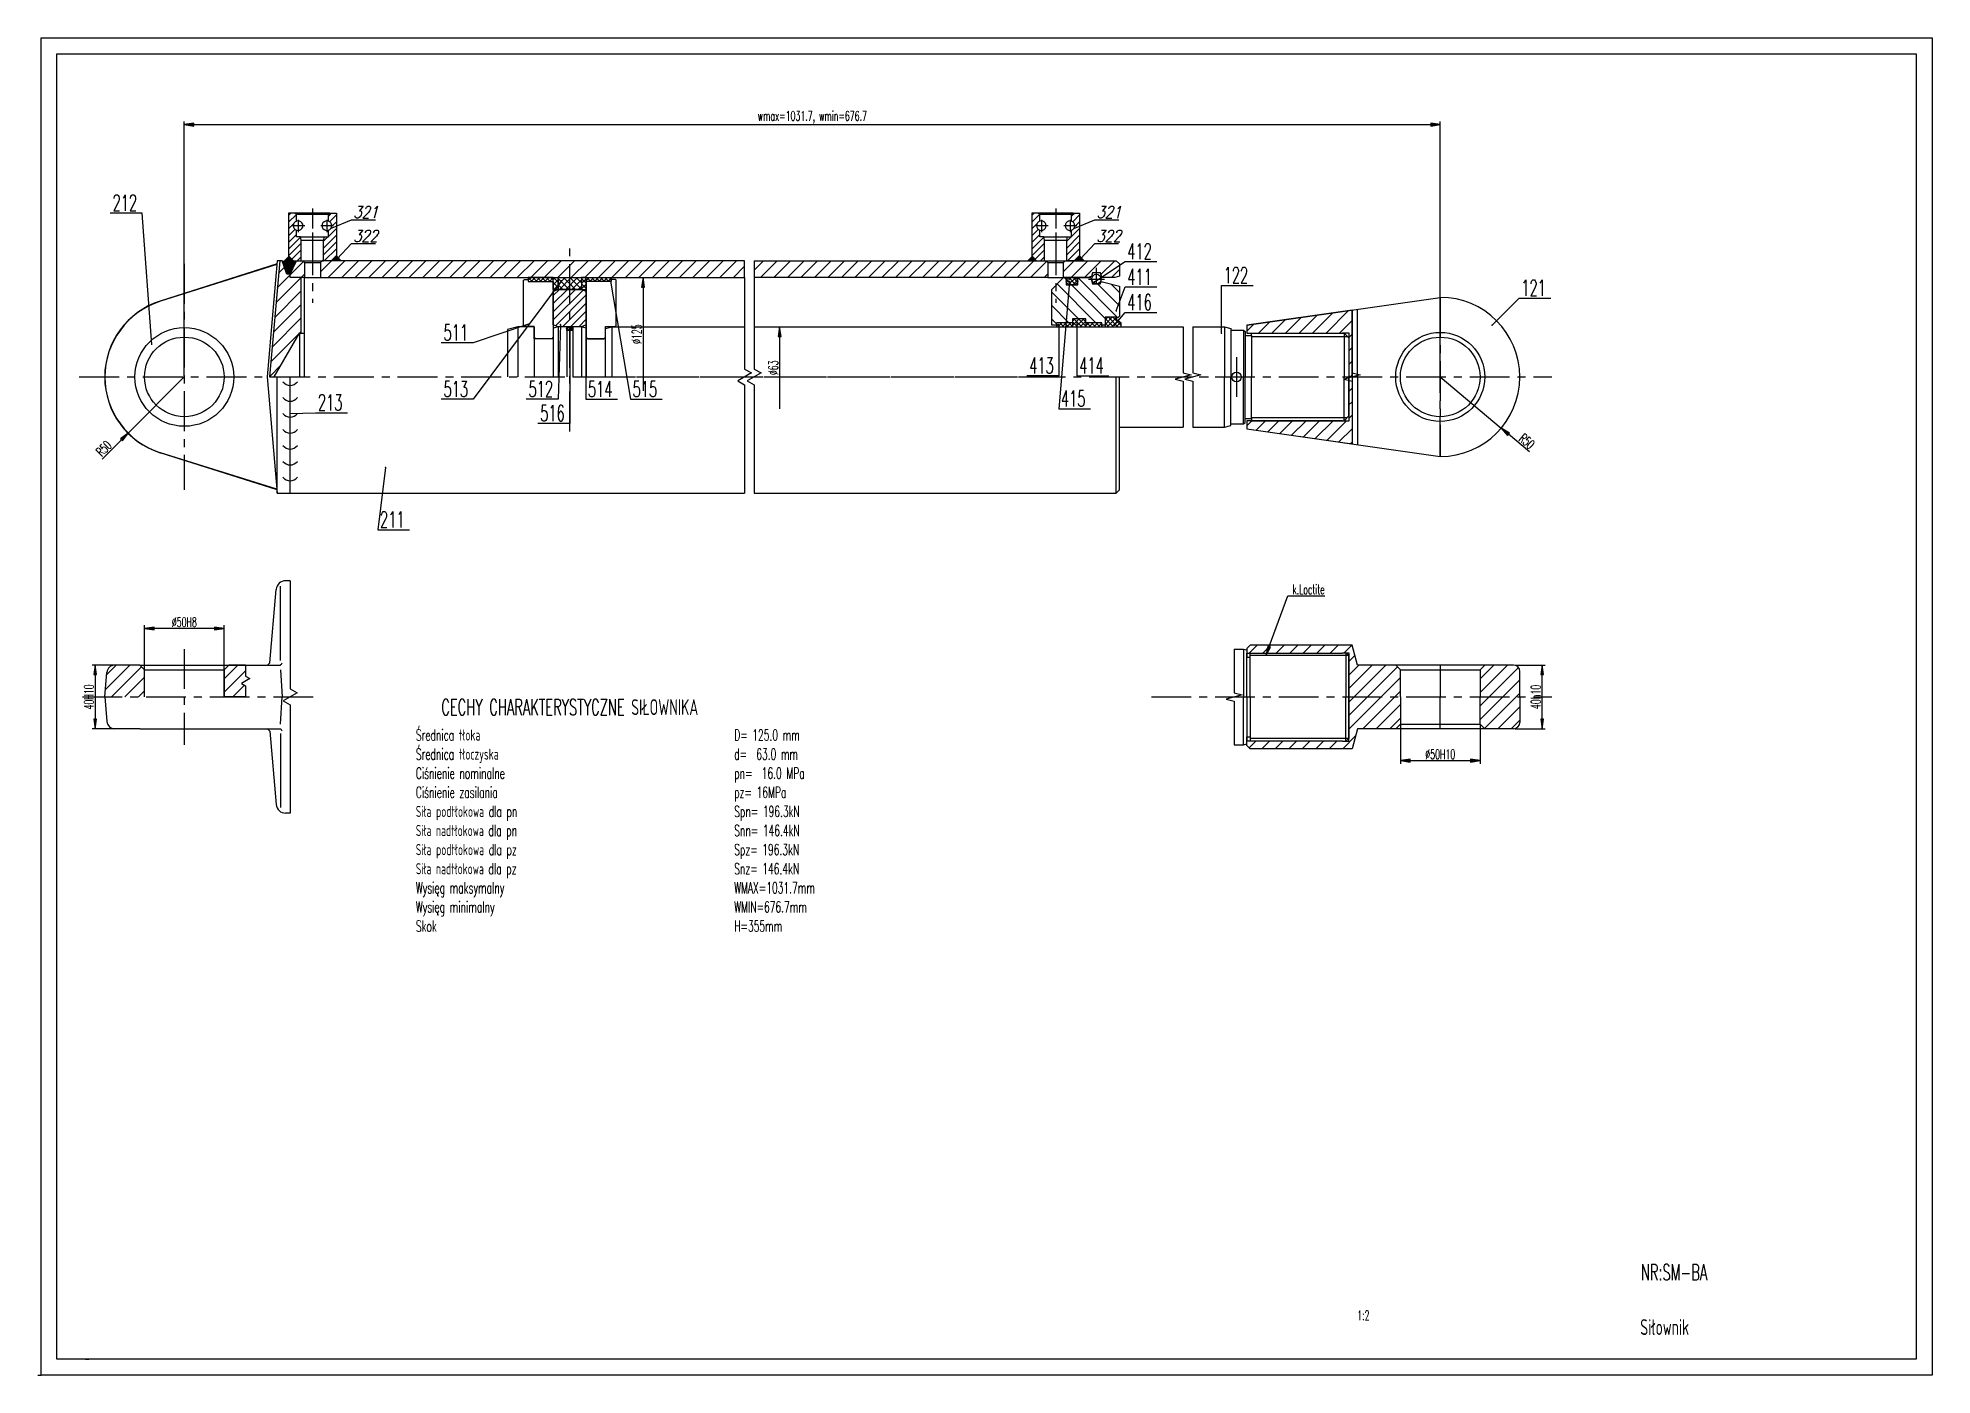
# Model space of a CAD drawing. Extents: x -1 to 594, y 0 to 420.
import ezdxf

# ---------------------------------------------------------------- set-up
doc = ezdxf.new("R2010")
doc.units = 0
doc.header["$LTSCALE"] = 10
doc.header["$MEASUREMENT"] = 0
doc.header["$PDMODE"] = 1
doc.header["$PDSIZE"] = -1
doc.linetypes.add('CENTER', pattern=[2, 1.25, -0.25, 0.25, -0.25])
doc.layers.get('0').update_dxf_attribs({"linetype": 'CONTINUOUS'})
doc.layers.get('DEFPOINTS').update_dxf_attribs({"linetype": 'CONTINUOUS'})
for name, color, linetype in [('CY', 7, 'CONTINUOUS'), ('GR', 92, 'CONTINUOUS'), ('OS', 7, 'CENTER'), ('WYMIAROWANIE', 2, 'CONTINUOUS'), ('YE', 6, 'CONTINUOUS')]:
    doc.layers.add(name, color=color, linetype=linetype)
doc.styles.add('PISMO', font='romans.shx', dxfattribs={"width": 0.8})
doc.styles.add('ROMANS', font='ROMANS', dxfattribs={"width": 0.6})
doc.dimstyles.new('PL', dxfattribs={"dimtxt": 3, "dimasz": 3, "dimexe": 1, "dimexo": 0, "dimgap": 0.5, "dimtad": 1, "dimdec": 1, "dimrnd": 0.01, "dimdsep": 46, "dimtxsty": 'ROMANS', "dimblk": 'ARROW', "dimcen": 3, "dimdle": 1.25, "dimclrd": 6, "dimclre": 6, "dimclrt": 6, "dimadec": 0, "dimazin": 0, "dimtfac": 1, "dimtdec": 1, "dimtmove": 0, "dimatfit": 3, "dimldrblk": 'ARROW', "dimfxl": 1, "dimtvp": 1.01, "dimtolj": 1, "dimtzin": 0, "dimarcsym": 0})
pattern_1 = [(45, (0, 0), (-2.12132, 2.12132), [])]
pattern_2 = [(45, (0, 0), (-0.7071068, 0.7071068), []), (135, (0, 0), (-0.7071068, -0.7071068), [])]
pattern_3 = [(45, (0, 0), (-0.848528, 0.848528), []), (135, (0, 0), (-0.848528, -0.848528), [])]

# ---------------------------------------------------------------- blocks, each defined once
blk = doc.blocks.new('BORDER')
for p, q in [((5, 5), (5, 6)), ((5, 6), (6, 6)), ((6, 6), (6, 5)), ((6, 5), (5, 5))]:
    blk.add_line(p, q)
blk = doc.blocks.new('bord')
blk.add_blockref('BORDER', (-5, -5))
blk = doc.blocks.new('ARROW')
for p, q in [((0, 0), (-1, 0.15)), ((-1, 0.15), (-1, -0.15)), ((0, 0), (-1, 0.1)), ((0, 0), (-1, 0.05)), ((-1, 0), (0, 0)), ((-1, -0.15), (0, 0)), ((-1, -0.1), (0, 0)), ((-1, -0.05), (0, 0))]:
    blk.add_line(p, q)
blk = doc.blocks.new('*D4')
at = {"layer": 'DEFPOINTS', "color": 0, "transparency": 16777216}
for p in [(31, 223), (17, 203), (31, 203)]:
    blk.add_point(p, dxfattribs=at)
at = {"layer": 'YE', "color": 6, "lineweight": -2, "transparency": 16777216}
for p, q in [((31, 223), (16, 223)), ((17, 220), (17, 206)), ((31, 203), (16, 203))]:
    blk.add_line(p, q, dxfattribs=at)
at = {"layer": 'YE', "color": 6, "lineweight": -2, "transparency": 16777216, "xscale": 3, "yscale": 3, "zscale": 3}
for p, rotation in [((17, 223), 90), ((17, 203), 270)]:
    blk.add_blockref('ARROW', p, dxfattribs=dict(at, rotation=rotation))
at = {"layer": 'YE', "color": 6, "transparency": 16777216, "insert": (15, 213), "char_height": 3, "attachment_point": 5, "rotation": 90, "style": 'ROMANS'}
blk.add_mtext('\\A1;40H10', dxfattribs=at)
blk = doc.blocks.new('*D5')
at = {"layer": 'DEFPOINTS', "color": 0, "transparency": 16777216}
for p in [(32.5, 234.5), (32.5, 221.5), (57.5, 221.5)]:
    blk.add_point(p, dxfattribs=at)
at = {"layer": 'YE', "color": 6, "lineweight": -2, "transparency": 16777216}
for p, q in [((32.5, 221.5), (32.5, 235.5)), ((54.5, 234.5), (35.5, 234.5)), ((57.5, 221.5), (57.5, 235.5))]:
    blk.add_line(p, q, dxfattribs=at)
at = {"layer": 'YE', "color": 6, "lineweight": -2, "transparency": 16777216, "xscale": 3, "yscale": 3, "zscale": 3, "rotation": 180}
blk.add_blockref('ARROW', (32.5, 234.5), dxfattribs=at)
at = {"layer": 'YE', "color": 6, "lineweight": -2, "transparency": 16777216, "xscale": 3, "yscale": 3, "zscale": 3}
blk.add_blockref('ARROW', (57.5, 234.5), dxfattribs=at)
at = {"layer": 'YE', "color": 6, "transparency": 16777216, "insert": (45, 236.5), "char_height": 3, "attachment_point": 5, "style": 'ROMANS'}
blk.add_mtext('\\A1;%%c50H8', dxfattribs=at)
blk = doc.blocks.new('*D6')
at = {"layer": 'DEFPOINTS', "color": 0, "transparency": 16777216}
for p in [(45, 313.5), (27.37, 295.87)]:
    blk.add_point(p, dxfattribs=at)
at = {"layer": 'YE', "color": 6, "lineweight": -2, "transparency": 16777216}
for p, q in [((45, 313.5), (27.37, 295.87)), ((19.15, 287.65), (25.25, 293.75))]:
    blk.add_line(p, q, dxfattribs=at)
at = {"layer": 'YE', "color": 6, "lineweight": -2, "transparency": 16777216, "xscale": 3, "yscale": 3, "zscale": 3, "rotation": 44.99999999999992}
blk.add_blockref('ARROW', (27.37, 295.87), dxfattribs=at)
at = {"layer": 'YE', "color": 6, "transparency": 16777216, "insert": (19.72, 291.05), "char_height": 3, "attachment_point": 5, "rotation": 45, "style": 'ROMANS'}
blk.add_mtext('\\A1;R50', dxfattribs=at)
blk = doc.blocks.new('pusty')
at = {"layer": 'WYMIAROWANIE'}
blk.add_line((-1, 0), (0, 0), dxfattribs=at)
blk = doc.blocks.new('*D8')
at = {"layer": 'DEFPOINTS', "color": 0, "transparency": 16777216}
for p in [(224, 329.25), (224, 303.5), (232, 303.5)]:
    blk.add_point(p, dxfattribs=at)
at = {"layer": 'YE', "color": 6, "lineweight": -2, "transparency": 16777216}
for p, q in [((224, 329.25), (233, 329.25)), ((232, 326.25), (232, 306.5))]:
    blk.add_line(p, q, dxfattribs=at)
at = {"layer": 'YE', "color": 6, "lineweight": -2, "transparency": 16777216, "xscale": 3, "yscale": 3, "zscale": 3}
for name, p, rotation in [('ARROW', (232, 329.25), 90), ('pusty', (232, 303.5), 270)]:
    blk.add_blockref(name, p, dxfattribs=dict(at, rotation=rotation))
at = {"layer": 'YE', "color": 6, "transparency": 16777216, "insert": (230, 316.375), "char_height": 3, "attachment_point": 5, "rotation": 90, "style": 'ROMANS'}
blk.add_mtext('\\A1;%%c63', dxfattribs=at)
blk = doc.blocks.new('*D9')
at = {"layer": 'DEFPOINTS', "color": 0, "transparency": 16777216}
for p in [(439.5, 313.5), (458.65, 297.43)]:
    blk.add_point(p, dxfattribs=at)
at = {"layer": 'YE', "color": 6, "lineweight": -2, "transparency": 16777216}
for p, q in [((439.5, 313.5), (458.65, 297.43)), ((467.56, 289.96), (460.95, 295.5))]:
    blk.add_line(p, q, dxfattribs=at)
at = {"layer": 'YE', "color": 6, "lineweight": -2, "transparency": 16777216, "xscale": 3, "yscale": 3, "zscale": 3, "rotation": 140.0000000000001}
blk.add_blockref('ARROW', (458.65, 297.43), dxfattribs=at)
at = {"layer": 'YE', "color": 6, "transparency": 16777216, "insert": (466.69, 293.3), "char_height": 3, "attachment_point": 5, "rotation": 320, "style": 'ROMANS'}
blk.add_mtext('\\A1;R50', dxfattribs=at)
blk = doc.blocks.new('*D10')
at = {"layer": 'DEFPOINTS', "color": 0, "transparency": 16777216}
for p in [(427, 204.5), (452, 204.5), (452, 193)]:
    blk.add_point(p, dxfattribs=at)
at = {"layer": 'YE', "color": 6, "lineweight": -2, "transparency": 16777216}
for p, q in [((427, 204.5), (427, 192)), ((452, 204.5), (452, 192)), ((430, 193), (449, 193))]:
    blk.add_line(p, q, dxfattribs=at)
at = {"layer": 'YE', "color": 6, "lineweight": -2, "transparency": 16777216, "xscale": 3, "yscale": 3, "zscale": 3, "rotation": 180}
blk.add_blockref('ARROW', (427, 193), dxfattribs=at)
at = {"layer": 'YE', "color": 6, "lineweight": -2, "transparency": 16777216, "xscale": 3, "yscale": 3, "zscale": 3}
blk.add_blockref('ARROW', (452, 193), dxfattribs=at)
at = {"layer": 'YE', "color": 6, "transparency": 16777216, "insert": (439.5, 195), "char_height": 3, "attachment_point": 5, "style": 'ROMANS'}
blk.add_mtext('\\A1;%%c50H10', dxfattribs=at)
blk = doc.blocks.new('*D11')
at = {"layer": 'DEFPOINTS', "color": 0, "transparency": 16777216}
for p in [(463, 223), (471.5, 223), (463, 203)]:
    blk.add_point(p, dxfattribs=at)
at = {"layer": 'YE', "color": 6, "lineweight": -2, "transparency": 16777216}
for p, q in [((463, 223), (472.5, 223)), ((471.5, 206), (471.5, 220)), ((463, 203), (472.5, 203))]:
    blk.add_line(p, q, dxfattribs=at)
at = {"layer": 'YE', "color": 6, "lineweight": -2, "transparency": 16777216, "xscale": 3, "yscale": 3, "zscale": 3}
for p, rotation in [((471.5, 223), 90), ((471.5, 203), 270)]:
    blk.add_blockref('ARROW', p, dxfattribs=dict(at, rotation=rotation))
at = {"layer": 'YE', "color": 6, "transparency": 16777216, "insert": (469.5, 213), "char_height": 3, "attachment_point": 5, "rotation": 90, "style": 'ROMANS'}
blk.add_mtext('\\A1;40h10', dxfattribs=at)
blk = doc.blocks.new('*D12')
at = {"layer": 'DEFPOINTS', "color": 0, "transparency": 16777216}
for p in [(179.1, 344.75), (189.1, 309.125), (189.1, 309.125)]:
    blk.add_point(p, dxfattribs=at)
at = {"layer": 'YE', "color": 6, "lineweight": -2, "transparency": 16777216}
for p, q in [((179.1, 344.75), (190.1, 344.75)), ((189.1, 341.75), (189.1, 312.125))]:
    blk.add_line(p, q, dxfattribs=at)
at = {"layer": 'YE', "color": 6, "lineweight": -2, "transparency": 16777216, "xscale": 3, "yscale": 3, "zscale": 3}
for name, p, rotation in [('ARROW', (189.1, 344.75), 90), ('pusty', (189.1, 309.125), 270)]:
    blk.add_blockref(name, p, dxfattribs=dict(at, rotation=rotation))
at = {"layer": 'YE', "color": 6, "transparency": 16777216, "insert": (187.1, 326.9375), "char_height": 3, "attachment_point": 5, "rotation": 90, "style": 'ROMANS'}
blk.add_mtext('\\A1;%%c125', dxfattribs=at)
blk = doc.blocks.new('*X13')
at = {"color": 0}
for p, q in [((100.7, 126.1), (102.2, 127.7)), ((100.7, 121.9), (105.6, 126.8)), ((100.7, 117.7), (104, 121)), ((105.4, 122.4), (105.7, 122.7)), ((125.7, 125.7), (127.7, 127.7)), ((126.4, 122.1), (130.7, 126.5)), ((127.7, 119.2), (130.7, 122.2)), ((100.7, 113.4), (104.7, 117.4)), ((100.7, 109.2), (105.7, 114.2)), ((100.7, 104.9), (108.2, 112.5)), ((100.7, 100.7), (108.7, 108.7)), ((122.7, 105.7), (130.7, 113.7)), ((122.7, 110), (125.4, 112.7)), ((122.7, 101.5), (130.7, 109.5)), ((125.7, 113), (130.7, 118)), ((102.8, 98.6), (108.7, 104.5)), ((106.1, 97.7), (108.7, 100.2)), ((123.1, 97.7), (130.7, 105.2)), ((127.4, 97.7), (130.7, 101))]:
    blk.add_line(p, q, dxfattribs=at)
blk = doc.blocks.new('320')
at = {"layer": 'CY'}
for p, q in [((-15, 30), (-15, 3)), ((-11, 30), (-15, 30)), ((-10, 30), (-11, 30)), ((-10, 29), (-11, 30)), ((10, 30), (-10, 30)), ((10, 29), (-10, 29)), ((-10, 24.8), (-10, 29)), ((11, 30), (10, 30)), ((10, 29), (11, 30)), ((10, 24.8), (10, 29)), ((11, 30), (15, 30)), ((15, 30), (15, 3)), ((24.6, 25.8), (39.6, 25.8)), ((-10, 15), (-10, 19.2)), ((-7.5, 15), (-10, 15)), ((-7.5, 15), (0, 15)), ((-7, 13), (-7.5, 15)), ((-7, 0), (-7, 13)), ((-7, 13), (0, 13)), ((0, 15), (7.5, 15)), ((0, 13), (7, 13)), ((7, 13), (7.5, 15)), ((7, 0), (7, 13)), ((7.5, 15), (10, 15)), ((10, 15), (10, 19.2)), ((-15, 3), (-12, 0)), ((-12, 0), (-7, 0)), ((-7, 0), (0, 0)), ((0, 0), (7, 0)), ((12, 0), (7, 0)), ((15, 3), (12, 0)), ((15, 3), (18, 0)), ((24.5, 10.8), (39.5, 10.8))]:
    blk.add_line(p, q, dxfattribs=at)
for centre, start, end in [((-9, 22), 109.4712, 250.5288), ((-9, 22), 250.5288, 109.4712), ((9, 22), 70.5288, 289.4712), ((9, 22), 289.4712, 70.5288)]:
    blk.add_arc(centre, 3, start, end, dxfattribs=at)
for points in [[(-12, 0), (-15, 3), (-18, 0)], [(12, 0), (18, 0), (15, 3)]]:
    blk.add_solid(points, dxfattribs=at)
at = {"layer": 'GR'}
for p, q in [((11.4, 20.3), (24.5, 25.7)), ((15.6, 1.2), (24.5, 10.8))]:
    blk.add_line(p, q, dxfattribs=at)
at = {"layer": 'OS'}
for p, q in [((-9, 25.8), (-9, 18)), ((9, 25.8), (9, 18)), ((-4.8, 22), (-12.8, 22)), ((13.2, 22), (5.2, 22))]:
    blk.add_line(p, q, dxfattribs=at)
at = {"layer": 'OS', "linetype": 'CENTER'}
blk.add_line((0, 32.8), (0, -2.5), dxfattribs=at)
at = {"layer": 'GR'}
blk.add_blockref('*X13', (-115.7, -97.7), dxfattribs=at)
at = {"layer": 'CY', "style": 'PISMO', "oblique": 14.5, "width": 0.8}
for s, p in [('321', (25.7, 26.8)), ('322', (25.6, 11.8))]:
    blk.add_text(s, height=7.5, dxfattribs=at).set_placement(p)
blk = doc.blocks.new('*D15')
at = {"layer": 'DEFPOINTS', "color": 0, "transparency": 16777216}
for p in [(439.5, 392.75), (45, 313.5), (439.5, 313.5)]:
    blk.add_point(p, dxfattribs=at)
at = {"layer": 'YE', "color": 6, "lineweight": -2, "transparency": 16777216}
for p, q in [((45, 313.5), (45, 393.75)), ((48, 392.75), (436.5, 392.75)), ((439.5, 313.5), (439.5, 393.75))]:
    blk.add_line(p, q, dxfattribs=at)
at = {"layer": 'YE', "color": 6, "lineweight": -2, "transparency": 16777216, "xscale": 3, "yscale": 3, "zscale": 3, "rotation": 180}
blk.add_blockref('ARROW', (45, 392.75), dxfattribs=at)
at = {"layer": 'YE', "color": 6, "lineweight": -2, "transparency": 16777216, "xscale": 3, "yscale": 3, "zscale": 3}
blk.add_blockref('ARROW', (439.5, 392.75), dxfattribs=at)
at = {"layer": 'YE', "color": 6, "transparency": 16777216, "insert": (242.25, 395.04), "char_height": 3, "attachment_point": 5, "style": 'ROMANS'}
blk.add_mtext('\\A1;wmax=1031.7, wmin=676.7', dxfattribs=at)

msp = doc.modelspace()

# ---------------------------------------------------------------- hatches: boundary and pattern name
at = {"layer": 'GR'}
h = msp.add_hatch(dxfattribs=at)
h.set_pattern_fill('_U', color=256, scale=3, angle=45, style=0, pattern_type=0)
h.set_pattern_definition(pattern_1)
h.paths.add_polyline_path([(78.25, 345.75), (77.25, 345.75), (75.7, 350), (74.95, 350), (71.75, 313.5), (73.26, 313.5), (81.2, 327.25), (81.75, 327.25), (81.75, 344.75), (78.25, 344.75)])
h = msp.add_hatch(dxfattribs=at)
h.set_pattern_fill('_U', color=256, scale=3, angle=45, style=0, pattern_type=0)
h.set_pattern_definition(pattern_1)
h.paths.add_polyline_path([(80.23, 350), (82.25, 350), (82.75, 349.5), (82.75, 344.75), (78.25, 344.75), (78.25, 345.75)])
h = msp.add_hatch(dxfattribs=at)
h.set_pattern_fill('_U', color=256, scale=3, angle=45, style=0, pattern_type=0)
h.set_pattern_definition(pattern_1)
h.paths.add_polyline_path([(221, 350), (88.25, 350), (87.75, 349.5), (87.75, 344.75), (221, 344.75)])
h = msp.add_hatch(dxfattribs=at)
h.set_pattern_fill('_U', color=256, scale=3, angle=45, style=0, pattern_type=0)
h.set_pattern_definition(pattern_1)
h.paths.add_polyline_path([(224, 350), (315.7, 350), (316.2, 349.5), (316.2, 344.75), (224, 344.75)])
h = msp.add_hatch(dxfattribs=at)
h.set_pattern_fill('_U', color=256, scale=3, angle=45, style=0, pattern_type=0)
h.set_pattern_definition(pattern_1)
h.paths.add_polyline_path([(321.7, 350), (337.75, 350), (338.75, 349), (338.75, 345.15), (337.25, 344.75), (333.15, 344.75), (332.75, 346.25), (330.25, 346.25), (329.93, 345.07), (328.75, 344.75), (321.2, 344.75), (321.2, 349.5)])
h = msp.add_hatch(dxfattribs=at)
h.set_pattern_fill('_U', color=256, angle=45, style=0, double=1, pattern_type=0)
h.set_pattern_definition(pattern_2)
h.paths.add_polyline_path([(153.05, 343.5), (160.9, 343.5), (160.9, 344.75), (153.05, 344.75)])
h = msp.add_hatch(dxfattribs=at)
h.set_pattern_fill('_U', color=256, scale=1.2, angle=45, style=0, double=1, pattern_type=0)
h.set_pattern_definition(pattern_3)
h.paths.add_polyline_path([(160.9, 344.75), (162.4, 344.75), (162.4, 341), (160.9, 341)])
h = msp.add_hatch(dxfattribs=at)
h.set_pattern_fill('_U', color=256, scale=1.8, angle=45, style=0, pattern_type=0)
h.set_pattern_definition([(45, (0, 0), (-1.272792, 1.272792), [])])
h.paths.add_polyline_path([(169.75, 329.25), (162.4, 329.25), (160.9, 329.85), (160.9, 340.4), (162.4, 341), (169.75, 341), (171.25, 340.4), (171.25, 329.85)])
h = msp.add_hatch(dxfattribs=at)
h.set_pattern_fill('_U', color=256, scale=1.4, angle=45, style=0, double=1, pattern_type=0)
h.set_pattern_definition([(45, (0, 0), (-0.9899495, 0.9899495), []), (135, (0, 0), (-0.9899495, -0.9899495), [])])
h.paths.add_polyline_path([(169.75, 341), (162.4, 341), (162.4, 344.75), (169.75, 344.75)])
h = msp.add_hatch(dxfattribs=at)
h.set_pattern_fill('_U', color=256, scale=1.2, angle=45, style=0, double=1, pattern_type=0)
h.set_pattern_definition(pattern_3)
h.paths.add_polyline_path([(171.25, 344.75), (169.75, 344.75), (169.75, 341), (171.25, 341)])
h = msp.add_hatch(dxfattribs=at)
h.set_pattern_fill('_U', color=256, angle=45, style=0, double=1, pattern_type=0)
h.set_pattern_definition(pattern_2)
h.paths.add_polyline_path([(179.1, 343.5), (171.25, 343.5), (171.25, 344.75), (179.1, 344.75)])
h = msp.add_hatch(dxfattribs=at)
h.set_pattern_fill('_U', color=256, scale=3, angle=135, style=0, pattern_type=0)
h.set_pattern_definition([(135, (0, 0), (-2.12132, -2.12132), [])])
h.paths.add_polyline_path([(317.45, 329.75), (317.45, 341), (321.2, 344.75), (321.95, 344.75), (321.95, 342.45), (325.65, 342.45), (325.65, 344.75), (329.71, 344.75), (330.25, 342.75), (332.75, 342.75), (332.92, 343.4), (333.4, 343.4), (338.75, 341.97), (338.75, 332.55), (338.25, 332.05), (337.75, 332.05), (337.75, 332.25), (334.2, 332.25), (334.2, 329.75), (333.2, 329.75), (333.2, 330.5), (328.2, 330.5), (328.2, 331.75), (323.95, 331.75), (323.95, 330.5), (318.95, 330.5), (318.95, 329.75)])
h = msp.add_hatch(dxfattribs=at)
h.set_pattern_fill('_U', color=256, angle=45, style=0, double=1, pattern_type=0)
h.set_pattern_definition(pattern_2)
edge = h.paths.add_edge_path()
edge.add_ellipse((323.8, 343.6), major_axis=(-1.85, 0), ratio=0.621622, start_angle=0, end_angle=360)
h = msp.add_hatch(dxfattribs=at)
h.set_pattern_fill('_U', color=256, scale=3, angle=45, style=0, pattern_type=0)
h.set_pattern_definition(pattern_1)
h.paths.add_polyline_path([(411.8, 334.51), (378.75, 329.75), (378.75, 327.25), (408.8, 327.25), (408.8, 327.35), (410.8, 327.35), (410.8, 299.65), (408.8, 299.65), (408.8, 299.75), (378.75, 299.75), (378.75, 297.25), (411.8, 292.49)])
h = msp.add_hatch(dxfattribs=at)
h.set_pattern_fill('_U', color=256, scale=0.5, angle=45, style=0, pattern_type=0)
h.set_pattern_definition([(45, (0, 0), (-0.3535534, 0.3535534), [])])
edge = h.paths.add_edge_path()
edge.add_ellipse((166.07, 328.68), major_axis=(0.975, 0), ratio=0.589744, start_angle=0, end_angle=360)
h = msp.add_hatch(dxfattribs=at)
h.set_pattern_fill('_U', color=256, angle=45, style=0, double=1, pattern_type=0)
h.set_pattern_definition(pattern_2)
h.paths.add_polyline_path([(318.95, 330.5), (318.95, 329.25), (333.2, 329.25), (333.2, 329.75), (333.2, 330.5), (328.2, 330.5), (328.2, 331.75), (323.95, 331.75), (323.95, 330.5)])
h = msp.add_hatch(dxfattribs=at)
h.set_pattern_fill('_U', color=256, angle=45, style=0, double=1, pattern_type=0)
h.set_pattern_definition(pattern_2)
h.paths.add_polyline_path([(334.2, 329.75), (334.2, 329.25), (339.25, 329.25), (339.25, 330.4), (337.75, 331.55), (337.75, 332.05), (337.75, 332.25), (334.2, 332.25)])
h = msp.add_hatch(dxfattribs=at)
h.set_pattern_fill('_U', color=256, scale=3, angle=45, style=0, pattern_type=0)
h.set_pattern_definition(pattern_1)
h.paths.add_polyline_path([(427, 213), (427, 221.5), (425.5, 223), (413.5, 223), (411.8, 229.25), (379.75, 229.25), (378.75, 228.25), (378.75, 226.75), (408.8, 226.75), (408.8, 226.85), (410.8, 226.85), (410.8, 213), (410.8, 199.15), (408.8, 199.15), (408.8, 199.25), (378.75, 199.25), (378.75, 197.75), (379.75, 196.75), (411.8, 196.75), (413.5, 203), (425.5, 203), (427, 204.5)])
h = msp.add_hatch(dxfattribs=at)
h.set_pattern_fill('_U', color=256, scale=3, angle=45, style=0, pattern_type=0)
h.set_pattern_definition(pattern_1)
edge = h.paths.add_edge_path()
edge.add_line((32.5, 221.5), (31, 223))
edge.add_line((31, 223), (23.17, 223))
edge.add_arc((23.17, 220.5), 2.5, 90, 175)
edge.add_line((20.68, 220.72), (20, 213))
edge.add_line((20, 213), (32.5, 213))
edge.add_line((32.5, 213), (32.5, 221.5))
h = msp.add_hatch(dxfattribs=at)
h.set_pattern_fill('_U', color=256, scale=3, angle=45, style=0, pattern_type=0)
h.set_pattern_definition(pattern_1)
h.paths.add_polyline_path([(64.25, 213), (57.5, 213), (57.5, 221.5), (59, 223), (64.25, 223), (64.25, 219.5), (65.55, 218.75), (62.95, 217.25), (64.25, 216.5)])
h = msp.add_hatch(dxfattribs=at)
h.set_pattern_fill('_U', color=256, scale=3, angle=45, style=0, pattern_type=0)
h.set_pattern_definition(pattern_1)
edge = h.paths.add_edge_path()
edge.add_line((453.5, 203), (452, 204.5))
edge.add_line((452, 204.5), (452, 213))
edge.add_line((452, 213), (452, 221.5))
edge.add_line((452, 221.5), (453.5, 223))
edge.add_line((453.5, 223), (462.5, 223))
edge.add_arc((462.5, 221), 2, 0, 90, ccw=False)
edge.add_line((464.5, 221), (464.5, 213))
edge.add_line((464.5, 213), (464.5, 205))
edge.add_arc((462.5, 205), 2, -90, 0, ccw=False)
edge.add_line((462.5, 203), (453.5, 203))

# ---------------------------------------------------------------- linework, layer by layer
at = {"layer": 'CY'}
for p, q in [((31.75, 365), (21.75, 365)), ((74.11, 349), (37.42, 337.32)), ((74.09, 348.78), (37.52, 337.28)), ((74.2, 350), (71, 313.5)), ((74.95, 350), (74.2, 350)), ((82.25, 350), (88.25, 350)), ((82.75, 349.5), (87.75, 349.5)), ((315.7, 350), (321.7, 350)), ((316.2, 349.5), (321.2, 349.5)), ((340.49, 349.77), (350.49, 349.77)), ((82.75, 313.5), (82.75, 344.75)), ((82.75, 344.75), (87.75, 344.75)), ((316.2, 344.75), (321.2, 344.75)), ((340.49, 341.77), (350.49, 341.77)), ((370.75, 342.25), (380.75, 342.25)), ((340.49, 333.77), (350.49, 333.77)), ((378.75, 329.75), (439.5, 338.5)), ((411.8, 313.5), (411.8, 334.51)), ((413.5, 313.5), (413.5, 334.76)), ((464.25, 338.25), (474.25, 338.25)), ((81.2, 327.25), (81.2, 313.5)), ((81.75, 327.25), (82.75, 327.25)), ((149.8, 329.25), (146.55, 328.38)), ((146.55, 328.38), (146.55, 313.5)), ((146.55, 328.38), (146.55, 313.5)), ((154.9, 329.25), (149.8, 329.25)), ((149.8, 329.25), (149.8, 313.5)), ((154.9, 325.5), (154.9, 329.25)), ((154.9, 329.25), (154.9, 313.5)), ((162.4, 329.25), (160.9, 328.85)), ((160.9, 328.85), (160.9, 325.5)), ((160.9, 328.85), (160.9, 313.5)), ((165.1, 329.25), (162.4, 329.25)), ((162.4, 329.25), (162.4, 313.5)), ((165.1, 328.1), (165.1, 329.25)), ((165.1, 329.25), (165.1, 313.5)), ((167.05, 328.1), (165.1, 328.1)), ((169.75, 329.25), (167.05, 329.25)), ((167.05, 329.25), (167.05, 328.1)), ((167.05, 329.25), (167.05, 313.5)), ((171.25, 328.85), (169.75, 329.25)), ((169.75, 329.25), (169.75, 313.5)), ((171.25, 325.5), (171.25, 328.85)), ((171.25, 328.85), (171.25, 313.5)), ((177.25, 328.71), (179.25, 329.25)), ((177.25, 313.5), (177.25, 328.71)), ((179.25, 329.25), (221, 329.25)), ((179.25, 329.25), (179.25, 313.5)), ((224, 329.25), (358.75, 329.25)), ((318.95, 329.75), (318.95, 329.25)), ((318.95, 329.25), (333.2, 329.25)), ((323.95, 330.5), (323.95, 329.25)), ((328.2, 330.5), (328.2, 329.25)), ((333.2, 329.75), (333.2, 329.25)), ((334.2, 329.75), (334.2, 329.25)), ((334.2, 329.25), (339.25, 329.25)), ((337.75, 332.05), (337.75, 331.55)), ((339.25, 330.4), (337.75, 331.55)), ((339.25, 329.25), (339.25, 330.4)), ((361.75, 329.25), (371.75, 329.25)), ((371.75, 329.25), (373.75, 328.71)), ((371.75, 329.25), (371.75, 313.5)), ((373.75, 328.71), (373.75, 328.25)), ((373.75, 328.25), (377.75, 328.25)), ((373.75, 328.25), (373.75, 313.5)), ((377.75, 328.25), (378.25, 327.75)), ((377.75, 328.25), (377.75, 313.5)), ((378.25, 327.75), (378.25, 326.5)), ((380.25, 326.5), (380.25, 327.25)), ((380.25, 327.25), (409.3, 327.25)), ((409.3, 327.25), (410.8, 325.75)), ((409.3, 327.25), (409.3, 313.5)), ((409.3, 327.25), (409.3, 313.5)), ((135.7, 324.25), (125.7, 324.25)), ((160.9, 325.5), (154.9, 325.5)), ((177.25, 325.5), (171.25, 325.5)), ((378.25, 326.5), (380.25, 326.5)), ((378.25, 326.5), (378.25, 313.5)), ((380.25, 326.5), (380.25, 313.5)), ((380.25, 326.5), (380.25, 313.5)), ((410.8, 325.75), (410.8, 313.5)), ((410.8, 325.75), (410.8, 313.5)), ((71, 313.5), (74.2, 277)), ((74.2, 277), (74.2, 313.5)), ((78.25, 277), (78.25, 313.5)), ((319.66, 313.9), (309.66, 313.9)), ((325.36, 313.9), (335.36, 313.9)), ((337.75, 277), (337.75, 313.5)), ((338.75, 278), (338.75, 313.5)), ((371.75, 297.75), (371.75, 313.5)), ((373.75, 298.75), (373.75, 313.5)), ((377.75, 298.75), (377.75, 313.5)), ((378.25, 300.5), (378.25, 313.5)), ((380.25, 300.5), (380.25, 313.5)), ((380.25, 300.5), (380.25, 313.5)), ((409.3, 299.75), (409.3, 313.5)), ((409.3, 299.75), (409.3, 313.5)), ((410.8, 301.25), (410.8, 313.5)), ((410.8, 301.25), (410.8, 313.5)), ((411.8, 313.5), (411.8, 292.49)), ((413.5, 313.5), (413.5, 292.24)), ((135.7, 306.5), (125.7, 306.5)), ((162.4, 306.5), (152.4, 306.5)), ((171.07, 306.5), (181.07, 306.5)), ((185.1, 306.5), (195.1, 306.5)), ((319.66, 303.5), (329.66, 303.5)), ((86.25, 302.28), (96.25, 302.28)), ((166.07, 298.93), (156.07, 298.93)), ((338.75, 297.75), (358.75, 297.75)), ((361.75, 297.75), (371.75, 297.75)), ((371.75, 297.75), (373.75, 298.29)), ((373.75, 298.29), (373.75, 298.75)), ((373.75, 298.75), (377.75, 298.75)), ((377.75, 298.75), (378.25, 299.25)), ((378.25, 299.25), (378.25, 300.5)), ((378.25, 300.5), (380.25, 300.5)), ((378.25, 300.5), (380.25, 300.5)), ((380.25, 300.5), (380.25, 299.75)), ((380.25, 300.5), (380.25, 299.75)), ((380.25, 299.75), (409.3, 299.75)), ((380.25, 299.75), (409.3, 299.75)), ((409.3, 299.75), (410.8, 301.25)), ((409.3, 299.75), (410.8, 301.25)), ((378.75, 297.25), (439.5, 288.5)), ((74.11, 278), (37.42, 289.68)), ((74.09, 278.22), (37.52, 289.72)), ((74.2, 277), (221, 277)), ((224, 277), (337.75, 277)), ((337.75, 277), (338.75, 278)), ((105.75, 265.5), (115.75, 265.5)), ((71.82, 223.75), (73.83, 246.76)), ((75.2, 224.5), (75.2, 247.75)), ((78.25, 249.5), (76.82, 249.5)), ((377.75, 228), (378.75, 227.75)), ((378.75, 227.75), (378.75, 225.5)), ((378.75, 213), (378.75, 226.75)), ((379.75, 213), (379.75, 226.75)), ((410.8, 226), (409.8, 226.85)), ((409.8, 226.85), (409.8, 213)), ((20, 213), (20.68, 220.72)), ((31, 223), (23.17, 223)), ((31, 223), (59, 223)), ((32.5, 221.5), (31, 223)), ((32.5, 221.5), (57.5, 221.5)), ((32.5, 213), (32.5, 221.5)), ((59, 223), (57.5, 221.5)), ((57.5, 221.5), (57.5, 213)), ((59, 223), (64.25, 223)), ((64.25, 223), (59, 223)), ((64.25, 223), (71, 223)), ((71, 223), (75.2, 223)), ((75.2, 221.5), (75.7, 213)), ((378.75, 225.5), (379.75, 225.5)), ((410.8, 213), (410.8, 226)), ((453.5, 223), (425.5, 223)), ((427, 221.5), (452, 221.5)), ((462.5, 223), (453.5, 223)), ((464.5, 213), (464.5, 221)), ((20, 213), (20.68, 205.28)), ((75.2, 204.5), (75.7, 213)), ((378.75, 213), (378.75, 199.25)), ((379.75, 213), (379.75, 199.25)), ((409.8, 199.15), (409.8, 213)), ((410.8, 213), (410.8, 200)), ((464.5, 213), (464.5, 205)), ((31, 203), (23.17, 203)), ((31, 203), (59, 203)), ((59, 203), (64.25, 203)), ((64.25, 203), (71, 203)), ((71, 203), (75.2, 203)), ((453.5, 203), (425.5, 203)), ((427, 204.5), (452, 204.5)), ((462.5, 203), (453.5, 203)), ((71.82, 202.25), (73.83, 179.24)), ((75.2, 201.5), (75.2, 178.25)), ((377.75, 198), (378.75, 198.25)), ((378.75, 198.25), (378.75, 200.5)), ((378.75, 200.5), (379.75, 200.5)), ((410.8, 200), (409.8, 199.15)), ((78.25, 176.5), (76.82, 176.5))]:
    msp.add_line(p, q, dxfattribs=at)
for points in [[(78.25, 345.75), (77.25, 345.75), (75.7, 350), (74.95, 350), (71.75, 313.5), (73.26, 313.5), (81.2, 327.25), (81.75, 327.25), (81.75, 344.75), (78.25, 344.75), (78.25, 345.75)], [(80.23, 350), (82.25, 350), (82.75, 349.5), (82.75, 344.75), (78.25, 344.75), (78.25, 345.75), (80.23, 350)], [(221, 350), (88.25, 350), (87.75, 349.5), (87.75, 344.75), (221, 344.75)], [(224, 350), (315.7, 350), (316.2, 349.5), (316.2, 344.75), (224, 344.75)], [(321.7, 350), (337.75, 350), (338.75, 349), (338.75, 345.15), (337.25, 344.75), (333.15, 344.75), (332.75, 346.25), (330.25, 346.25), (329.93, 345.07), (328.75, 344.75), (321.2, 344.75), (321.2, 349.5), (321.7, 350)], [(154.9, 326), (154.9, 329.38), (151.8, 329.38), (151.55, 329.62), (151.55, 343.88), (151.8, 344.12), (153.05, 344.12), (153.05, 343.5), (160.9, 343.5), (160.9, 326), (160.4, 325.5), (155.4, 325.5), (154.9, 326)], [(169.75, 329.25), (162.4, 329.25), (160.9, 329.85), (160.9, 340.4), (162.4, 341), (169.75, 341), (171.25, 340.4), (171.25, 329.85), (169.75, 329.25)], [(177.25, 326), (177.25, 329.38), (180.35, 329.38), (180.6, 329.62), (180.6, 343.88), (180.35, 344.12), (179.1, 344.12), (179.1, 343.5), (171.25, 343.5), (171.25, 326), (171.75, 325.5), (176.75, 325.5), (177.25, 326)], [(411.8, 334.51), (378.75, 329.75), (378.75, 327.25), (408.8, 327.25), (408.8, 327.35), (410.8, 327.35), (410.8, 299.65), (408.8, 299.65), (408.8, 299.75), (378.75, 299.75), (378.75, 297.25), (411.8, 292.49)], [(374.75, 228), (377.75, 228), (377.75, 213)], [(427, 213), (427, 221.5), (425.5, 223), (413.5, 223), (411.8, 229.25), (379.75, 229.25), (378.75, 228.25), (378.75, 226.75), (408.8, 226.75), (408.8, 226.85), (410.8, 226.85), (410.8, 213)], [(453.5, 223), (452, 221.5), (452, 213)], [(374.75, 198), (377.75, 198), (377.75, 213)], [(427, 213), (427, 204.5), (425.5, 203), (413.5, 203), (411.8, 196.75), (379.75, 196.75), (378.75, 197.75), (378.75, 199.25), (408.8, 199.25), (408.8, 199.15), (410.8, 199.15), (410.8, 213)], [(453.5, 203), (452, 204.5), (452, 213)]]:
    msp.add_lwpolyline(points, dxfattribs=at)
for points in [[(153.05, 343.5), (160.9, 343.5), (160.9, 344.75), (153.05, 344.75)], [(160.9, 344.75), (162.4, 344.75), (162.4, 341), (160.9, 341)], [(169.75, 341), (162.4, 341), (162.4, 344.75), (169.75, 344.75)], [(171.25, 344.75), (169.75, 344.75), (169.75, 341), (171.25, 341)], [(179.1, 343.5), (171.25, 343.5), (171.25, 344.75), (179.1, 344.75)], [(317.45, 329.75), (317.45, 341), (321.2, 344.75), (321.95, 344.75), (321.95, 342.45), (325.65, 342.45), (325.65, 344.75), (329.71, 344.75), (330.25, 342.75), (332.75, 342.75), (332.92, 343.4), (333.4, 343.4), (338.75, 341.97), (338.75, 332.55), (338.25, 332.05), (337.75, 332.05), (337.75, 332.25), (334.2, 332.25), (334.2, 329.75), (333.2, 329.75), (333.2, 330.5), (328.2, 330.5), (328.2, 331.75), (323.95, 331.75), (323.95, 330.5), (318.95, 330.5), (318.95, 329.75)], [(318.95, 330.5), (318.95, 329.25), (333.2, 329.25), (333.2, 329.75), (333.2, 330.5), (328.2, 330.5), (328.2, 331.75), (323.95, 331.75), (323.95, 330.5)], [(334.2, 329.75), (334.2, 329.25), (339.25, 329.25), (339.25, 330.4), (337.75, 331.55), (337.75, 332.05), (337.75, 332.25), (334.2, 332.25)]]:
    msp.add_lwpolyline(points, close=True, dxfattribs=at)
at = {"layer": 'CY', "const_width": 0.25}
for points in [[(163.34, 343.69, 1), (163.59, 343.69, 1)], [(170.95, 344.57, 1), (171.2, 344.57, 1)], [(178.77, 343.64, 1), (179.02, 343.64, 1)], [(322.91, 343.53, 1), (323.16, 343.53, 1)], [(330.8, 343.4, 1), (331.05, 343.4, 1)], [(337.62, 334.25, 1), (337.88, 334.25, 1)], [(152.96, 330.06, 1), (153.21, 330.06, 1)], [(162.98, 329.96, 1), (163.23, 329.96, 1)], [(165.95, 328.68, 1), (166.2, 328.68, 1)], [(319.53, 329.96, 1), (319.78, 329.96, 1)], [(325.24, 330.66, 1), (325.49, 330.66, 1)], [(337.07, 329.75, 1), (337.32, 329.75, 1)], [(370.62, 327.25, 1), (370.88, 327.25, 1)], [(455.64, 329.76, 1), (455.89, 329.76, 1)], [(34.62, 323.75, 1), (34.87, 323.75, 1)], [(78.12, 302, 1), (78.38, 302, 1)], [(108.07, 285.11, 1), (108.32, 285.11, 1)]]:
    msp.add_lwpolyline(points, format="xyb", close=True, dxfattribs=at)
at = {"layer": 'CY'}
for centre, radius in [((331.5, 344.25), 1.5), ((45, 313.5), 15.5), ((439.5, 313.5), 14), ((45, 313.5), 12.5), ((439.5, 313.5), 12.5), ((375.5, 313.5), 1.5), ((375.5, 313.5), 1.5)]:
    msp.add_circle(centre, radius, dxfattribs=at)
for centre, radius, start, end in [((45, 313.5), 25, 107.65287, 252.34713), ((45, 313.5), 24.93, 107.45403, 252.54597), ((439.5, 313.5), 25, 270, 90), ((439.5, 313.5), 25, 270, 90), ((76.82, 246.5), 3, 90, 175), ((23.17, 220.5), 2.5, 90, 175), ((70.29, 224.6), 1.75, 294.05755, 330.94245), ((73.92, 224.4), 1.9, 312.38206, 339.81597), ((462.5, 221), 2, 0, 90), ((23.17, 205.5), 2.5, 185, 270), ((70.29, 201.4), 1.75, 29.05755, 65.94245), ((73.92, 201.6), 1.9, 20.18403, 47.61794), ((462.5, 205), 2, 270, 0), ((76.82, 179.5), 3, 185, 270)]:
    msp.add_arc(centre, radius, start, end, dxfattribs=at)
for centre, major_axis, ratio in [((323.8, 343.6), (-1.85, 0), 0.621622), ((166.07, 328.68), (0.975, 0), 0.589744)]:
    msp.add_ellipse(centre, major_axis=major_axis, ratio=ratio, dxfattribs=at)
msp.add_solid([(75.7, 350), (80.23, 350), (77.25, 345.75), (78.25, 345.75)], dxfattribs=at)
at = {"layer": 'GR'}
for p, q in [((34.75, 323.75), (31.75, 365)), ((221, 344.75), (221, 350)), ((224, 350), (224, 344.75)), ((330.92, 343.4), (340.49, 349.77)), ((163.46, 343.69), (135.7, 306.5)), ((171.07, 344.57), (171.07, 306.5)), ((178.9, 343.64), (185.1, 306.5)), ((221, 344.75), (221, 316)), ((224, 344.75), (224, 316)), ((323.03, 343.53), (319.66, 303.5)), ((337.75, 334.25), (340.49, 341.77)), ((370.75, 327.25), (370.75, 342.25)), ((337.2, 329.75), (340.49, 333.77)), ((411.8, 334.51), (411.8, 292.49)), ((455.76, 329.76), (464.25, 338.25)), ((153.09, 330.06), (135.7, 324.25)), ((163.11, 329.96), (162.4, 306.5)), ((166.07, 328.68), (166.07, 298.93)), ((319.66, 329.96), (319.66, 313.9)), ((325.36, 330.66), (325.36, 313.9)), ((380.25, 326.25), (410.3, 326.25)), ((221, 316), (223.17, 314.75)), ((224, 316), (226.17, 314.75)), ((223.17, 314.75), (218.83, 312.25)), ((218.83, 312.25), (221, 311)), ((221, 311), (221, 277)), ((226.17, 314.75), (221.83, 312.25)), ((221.83, 312.25), (224, 311)), ((224, 311), (224, 277)), ((78.25, 302), (86.25, 302.28)), ((380.25, 300.75), (410.3, 300.75)), ((380.25, 300.75), (410.3, 300.75)), ((108.2, 285.11), (105.75, 265.5)), ((78.25, 249.5), (78.25, 215.5)), ((410.8, 226), (379.75, 226)), ((80.42, 214.25), (76.08, 211.75)), ((78.25, 215.5), (80.42, 214.25)), ((57.5, 213), (64.25, 213)), ((76.08, 211.75), (78.25, 210.5)), ((78.25, 210.5), (78.25, 176.5)), ((410.8, 200), (379.75, 200))]:
    msp.add_line(p, q, dxfattribs=at)
for points in [[(411.8, 334.51), (411.8, 314.79), (414.3, 314.12), (409.3, 312.78), (411.8, 312.21), (411.8, 292.49)], [(358.75, 329.25), (358.75, 314.79), (361.25, 314.12), (356.25, 312.78), (358.75, 312.21), (358.75, 297.75)], [(361.75, 329.25), (361.75, 314.79), (364.25, 314.12), (359.25, 312.78), (361.75, 312.21), (361.75, 297.75)], [(374.75, 228), (374.75, 214.29), (377.25, 213.62), (372.25, 212.28), (374.75, 211.71), (374.75, 198)], [(64.25, 213), (57.5, 213), (57.5, 221.5), (59, 223), (64.25, 223), (64.25, 219.5), (65.55, 218.75), (62.95, 217.25), (64.25, 216.5), (64.25, 213)]]:
    msp.add_lwpolyline(points, dxfattribs=at)
for centre in [(78.25, 313.7), (78.25, 308.7), (78.25, 303.7), (78.25, 298.7), (78.25, 293.7), (78.25, 288.7), (78.25, 283.7)]:
    msp.add_arc(centre, 2.83, 216.8699, 323.1301, dxfattribs=at)
at = {"layer": 'OS'}
for p, q in [((85.25, 358), (85.25, 336.75)), ((318.7, 358), (318.7, 336.75)), ((166.07, 296.4), (166.07, 354.65)), ((45, 349), (45, 278)), ((331.5, 342.75), (331.5, 347.75)), ((329, 344.25), (334, 344.25)), ((439.5, 338.5), (439.5, 288.5)), ((439.5, 288.5), (439.5, 338.5)), ((375.5, 319.75), (375.5, 307.25)), ((12, 313.5), (321.2, 313.5)), ((169.25, 313.5), (380.25, 313.5)), ((169.25, 313.5), (380.25, 313.5)), ((348.75, 313.5), (474.5, 313.5)), ((348.75, 313.5), (474.5, 313.5)), ((45, 228), (45, 198)), ((439.5, 223), (439.5, 213)), ((13, 213), (86.25, 213)), ((348.75, 213), (474.5, 213)), ((439.5, 203), (439.5, 213))]:
    msp.add_line(p, q, dxfattribs=at)
at = {"layer": 'YE', "color": 6}
for p, q in [((385.78, 228.82), (391.59, 244.79)), ((391.59, 244.79), (392.59, 244.79)), ((392.59, 244.79), (403.22, 244.79))]:
    msp.add_line(p, q, dxfattribs=at)

# ---------------------------------------------------------------- block references
at = {"layer": 'CY'}
for name, p, xscale, yscale, zscale in [('bord', (0, 0), 594, 420, 594), ('bord', (5, 5), 583.9999999999999, 409.9999999999998, 583.9999999999999), ('320', (85.25, 350), 0.5, 0.5, 0.5), ('320', (318.7, 350), 0.5, 0.5, 0.5)]:
    msp.add_blockref(name, p, dxfattribs=dict(at, xscale=xscale, yscale=yscale, zscale=zscale))
at = {"layer": 'YE', "color": 6, "xscale": 3, "yscale": 3, "zscale": 3, "rotation": 250}
msp.add_blockref('ARROW', (384.75, 226), dxfattribs=at)
at = {"layer": 'YE'}
for p in [(0, 0), (15, 5)]:
    msp.add_blockref('pusty', p, dxfattribs=at)

# ---------------------------------------------------------------- texts
at = {"layer": 'CY', "style": 'ROMANS', "width": 0.6}
for s, height, p in [('212', 5, (22.45, 365.71)), ('412', 5, (341.19, 350.47)), ('411', 5, (341.19, 342.47)), ('122', 5, (371.46, 342.96)), ('416', 5, (341.19, 334.47)), ('121', 5, (464.96, 338.96)), ('511', 5, (126.41, 324.96)), ('413', 5, (310.36, 314.61)), ('414', 5, (326.07, 314.61)), ('513', 5, (126.41, 307.21)), ('512', 5, (153.11, 307.21)), ('514', 5, (171.78, 307.21)), ('515', 5, (185.81, 307.21)), ('213', 5, (86.95, 302.99)), ('516', 5, (156.78, 299.63)), ('415', 5, (320.36, 304.21)), ('211', 5, (106.46, 266.21)), ('CECHY CHARAKTERYSTYCZNE SIŁOWNIKA', 5, (125.72, 207.3)), ('NR:SM-BA', 5, (502.49, 29.81)), ('1:2', 3, (413.43, 17.28)), ('Siłownik', 5, (502.33, 12.58))]:
    msp.add_text(s, height=height, dxfattribs=at).set_placement(p)
at = {"layer": 'GR', "style": 'ROMANS', "width": 0.6}
for s, p in [('Średnica tłoka', (117.72, 199.3)), ('D= 125.0 mm', (217.72, 199.3)), ('Średnica tłoczyska', (117.72, 193.3)), ('d=  63.0 mm', (217.72, 193.3)), ('Ciśnienie nominalne', (117.72, 187.3)), ('pn=  16.0 MPa', (217.72, 187.3)), ('Ciśnienie zasilania', (117.72, 181.3)), ('pz= 16MPa', (217.72, 181.3)), ('Siła podtłokowa dla pn ', (117.72, 175.3)), ('Spn= 196.3kN', (217.72, 175.3)), ('Siła nadtłokowa dla pn ', (117.72, 169.3)), ('Snn= 146.4kN', (217.72, 169.3)), ('Siła podtłokowa dla pz ', (117.72, 163.3)), ('Spz= 196.3kN', (217.72, 163.3)), ('Siła nadtłokowa dla pz ', (117.72, 157.3)), ('Snz= 146.4kN', (217.72, 157.3)), ('Wysięg maksymalny', (117.72, 151.3)), ('WMAX=1031.7mm', (217.72, 151.3)), ('Wysięg minimalny', (117.72, 145.3)), ('WMIN=676.7mm', (217.72, 145.3)), ('Skok', (117.72, 139.3)), ('H=355mm', (217.72, 139.3))]:
    msp.add_text(s, height=3.5, dxfattribs=at).set_placement(p)
at = {"layer": 'YE', "color": 6, "insert": (393.09, 245.29), "char_height": 3, "attachment_point": 7, "style": 'ROMANS'}
msp.add_mtext('\\A1;k.Loctite', dxfattribs=at)

# ---------------------------------------------------------------- dimensions: what is measured, and where the dimension line sits
at = {"layer": 'YE'}
for base, p1, p2, text, picture, middle in [((439.5, 392.75), (45, 313.5), (439.5, 313.5), 'wmax=1031.7, wmin=676.7', '*D15', (242.25, 395.04)), ((32.5, 234.5), (57.5, 221.5), (32.5, 221.5), '%%c50H8', '*D5', (45, 236.5)), ((452, 193), (427, 204.5), (452, 204.5), '%%c50H10', '*D10', (439.5, 195))]:
    dim = msp.add_linear_dim(base=base, p1=p1, p2=p2, text=text, dimstyle='PL', dxfattribs=at)
    dim.commit()
    dim.dimension.update_dxf_attribs({"geometry": picture, "text_midpoint": middle})
for base, p1, p2, text, picture, middle in [((189.1, 309.12), (179.1, 344.75), (189.1, 309.12), '%%c125', '*D12', (187.1, 326.94)), ((232, 303.5), (224, 329.25), (224, 303.5), '%%c63', '*D8', (230, 316.38))]:
    dim = msp.add_linear_dim(base=base, p1=p1, p2=p2, angle=90, text=text, dimstyle='PL', override={"dimblk2": 'pusty', "dimsah": 1, "dimse2": 1}, dxfattribs=at)
    dim.commit()
    dim.dimension.update_dxf_attribs({"geometry": picture, "text_midpoint": middle})
for center, mpoint, picture, middle in [((45, 313.5), (27.37, 295.87), '*D6', (19.72, 291.05)), ((439.5, 313.5), (458.65, 297.43), '*D9', (466.69, 293.3))]:
    dim = msp.add_radius_dim(center=center, mpoint=mpoint, text='R50', dimstyle='PL', dxfattribs=at)
    dim.commit()
    dim.dimension.update_dxf_attribs({"geometry": picture, "text_midpoint": middle})
for base, p1, p2, text, picture, middle in [((17, 203), (31, 223), (31, 203), '40H10', '*D4', (15, 213)), ((471.5, 223), (463, 203), (463, 223), '40h10', '*D11', (469.5, 213))]:
    dim = msp.add_linear_dim(base=base, p1=p1, p2=p2, angle=90, text=text, dimstyle='PL', dxfattribs=at)
    dim.commit()
    dim.dimension.update_dxf_attribs({"geometry": picture, "text_midpoint": middle})

doc.saveas('drawing.dxf')
